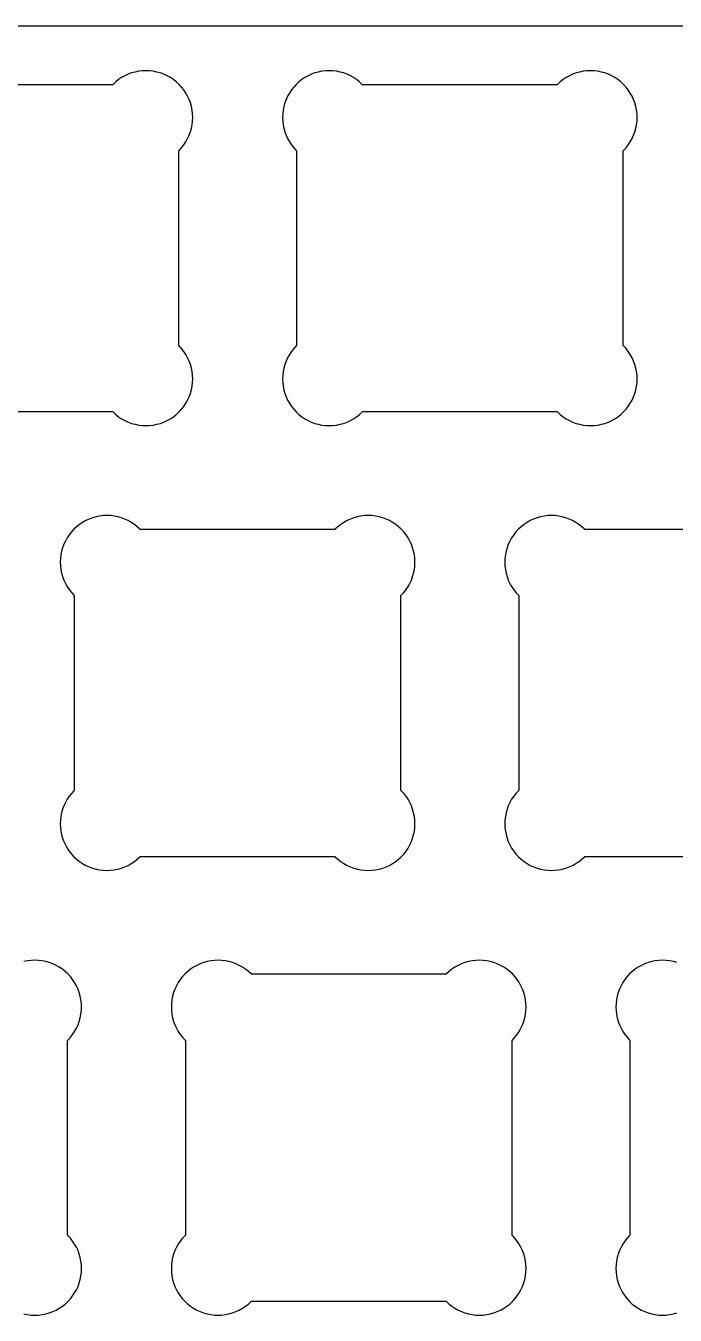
# Model space of a CAD drawing. Extents: x 0 to 286, y 0 to 95.
# Drawn here: x 105.3 to 133.1, y 40.1 to 95.3 of the extents above; entities that cross this region are included whole.
import ezdxf

# ---------------------------------------------------------------- set-up
doc = ezdxf.new("R2010")
doc.units = 0
doc.layers.get('0').update_dxf_attribs({"linetype": 'CONTINUOUS'})

msp = doc.modelspace()

# ---------------------------------------------------------------- linework, layer by layer
at = {"color": 0}
for p, q in [((0.09508, 95.3424), (285.845, 95.3424)), ((110.003, 93.3619), (109.85, 93.3207)), ((110.156, 93.3937), (110.003, 93.3619)), ((110.313, 93.4117), (110.156, 93.3937)), ((110.471, 93.4173), (110.313, 93.4117)), ((110.626, 93.4117), (110.471, 93.4173)), ((110.782, 93.3937), (110.626, 93.4117)), ((110.936, 93.3619), (110.782, 93.3937)), ((111.088, 93.3207), (110.936, 93.3619)), ((117.852, 93.3619), (117.701, 93.3207)), ((118.007, 93.3937), (117.852, 93.3619)), ((118.163, 93.4117), (118.007, 93.3937)), ((118.32, 93.4173), (118.163, 93.4117)), ((118.475, 93.4117), (118.32, 93.4173)), ((118.631, 93.3937), (118.475, 93.4117)), ((118.786, 93.3619), (118.631, 93.3937)), ((118.937, 93.3207), (118.786, 93.3619)), ((129.053, 93.3619), (128.9, 93.3207)), ((129.206, 93.3937), (129.053, 93.3619)), ((129.363, 93.4117), (129.206, 93.3937)), ((129.519, 93.4173), (129.363, 93.4117)), ((129.676, 93.4117), (129.519, 93.4173)), ((129.832, 93.3937), (129.676, 93.4117)), ((129.986, 93.3619), (129.832, 93.3937)), ((130.138, 93.3207), (129.986, 93.3619)), ((109.041, 92.8176), (100.697, 92.8176)), ((109.055, 92.8328), (109.041, 92.8176)), ((109.171, 92.939), (109.055, 92.8328)), ((109.294, 93.037), (109.171, 92.939)), ((109.425, 93.1238), (109.294, 93.037)), ((109.562, 93.2007), (109.425, 93.1238)), ((109.704, 93.2656), (109.562, 93.2007)), ((109.85, 93.3207), (109.704, 93.2656)), ((111.235, 93.2656), (111.088, 93.3207)), ((111.377, 93.2007), (111.235, 93.2656)), ((111.514, 93.1238), (111.377, 93.2007)), ((111.645, 93.037), (111.514, 93.1238)), ((111.767, 92.939), (111.645, 93.037)), ((111.884, 92.8328), (111.767, 92.939)), ((111.99, 92.7171), (111.884, 92.8328)), ((116.905, 92.8328), (116.798, 92.7171)), ((117.02, 92.939), (116.905, 92.8328)), ((117.144, 93.037), (117.02, 92.939)), ((117.275, 93.1238), (117.144, 93.037)), ((117.412, 93.2007), (117.275, 93.1238)), ((117.554, 93.2656), (117.412, 93.2007)), ((117.701, 93.3207), (117.554, 93.2656)), ((119.085, 93.2656), (118.937, 93.3207)), ((119.227, 93.2007), (119.085, 93.2656)), ((119.364, 93.1238), (119.227, 93.2007)), ((119.495, 93.037), (119.364, 93.1238)), ((119.618, 92.939), (119.495, 93.037)), ((119.733, 92.8328), (119.618, 92.939)), ((119.747, 92.8176), (119.733, 92.8328)), ((128.091, 92.8176), (119.747, 92.8176)), ((128.105, 92.8328), (128.091, 92.8176)), ((128.221, 92.939), (128.105, 92.8328)), ((128.344, 93.037), (128.221, 92.939)), ((128.475, 93.1238), (128.344, 93.037)), ((128.612, 93.2007), (128.475, 93.1238)), ((128.754, 93.2656), (128.612, 93.2007)), ((128.9, 93.3207), (128.754, 93.2656)), ((130.285, 93.2656), (130.138, 93.3207)), ((130.427, 93.2007), (130.285, 93.2656)), ((130.564, 93.1238), (130.427, 93.2007)), ((130.695, 93.037), (130.564, 93.1238)), ((130.817, 92.939), (130.695, 93.037)), ((130.934, 92.8328), (130.817, 92.939)), ((131.04, 92.7171), (130.934, 92.8328)), ((112.088, 92.5932), (111.99, 92.7171)), ((112.175, 92.4623), (112.088, 92.5932)), ((112.252, 92.3272), (112.175, 92.4623)), ((112.317, 92.184), (112.252, 92.3272)), ((116.537, 92.3272), (116.472, 92.184)), ((116.614, 92.4623), (116.537, 92.3272)), ((116.701, 92.5932), (116.614, 92.4623)), ((116.798, 92.7171), (116.701, 92.5932)), ((131.138, 92.5932), (131.04, 92.7171)), ((131.225, 92.4623), (131.138, 92.5932)), ((131.302, 92.3272), (131.225, 92.4623)), ((131.367, 92.184), (131.302, 92.3272)), ((112.372, 92.0365), (112.317, 92.184)), ((112.413, 91.8849), (112.372, 92.0365)), ((112.445, 91.7303), (112.413, 91.8849)), ((112.463, 91.5748), (112.445, 91.7303)), ((116.344, 91.7303), (116.326, 91.5748)), ((116.375, 91.8849), (116.344, 91.7303)), ((116.417, 92.0365), (116.375, 91.8849)), ((116.472, 92.184), (116.417, 92.0365)), ((131.422, 92.0365), (131.367, 92.184)), ((131.463, 91.8849), (131.422, 92.0365)), ((131.495, 91.7303), (131.463, 91.8849)), ((131.513, 91.5748), (131.495, 91.7303)), ((112.445, 91.1063), (112.463, 91.2619)), ((112.469, 91.4178), (112.463, 91.5748)), ((112.463, 91.2619), (112.469, 91.4178)), ((116.326, 91.5748), (116.32, 91.4178)), ((116.32, 91.4178), (116.326, 91.2619)), ((116.326, 91.2619), (116.344, 91.1063)), ((131.495, 91.1063), (131.513, 91.2619)), ((131.52, 91.4178), (131.513, 91.5748)), ((131.513, 91.2619), (131.52, 91.4178)), ((112.252, 90.5108), (112.317, 90.653)), ((112.317, 90.653), (112.372, 90.8004)), ((112.372, 90.8004), (112.413, 90.9518)), ((112.413, 90.9518), (112.445, 91.1063)), ((116.344, 91.1063), (116.375, 90.9518)), ((116.375, 90.9518), (116.417, 90.8004)), ((116.417, 90.8004), (116.472, 90.653)), ((116.472, 90.653), (116.537, 90.5108)), ((131.302, 90.5108), (131.367, 90.653)), ((131.367, 90.653), (131.422, 90.8004)), ((131.422, 90.8004), (131.463, 90.9518)), ((131.463, 90.9518), (131.495, 91.1063)), ((111.884, 90.0038), (111.99, 90.1196)), ((111.99, 90.1196), (112.088, 90.2423)), ((112.088, 90.2423), (112.175, 90.3732)), ((112.175, 90.3732), (112.252, 90.5108)), ((116.537, 90.5108), (116.614, 90.3732)), ((116.614, 90.3732), (116.701, 90.2423)), ((116.701, 90.2423), (116.798, 90.1196)), ((116.798, 90.1196), (116.905, 90.0038)), ((130.934, 90.0038), (131.04, 90.1196)), ((131.04, 90.1196), (131.138, 90.2423)), ((131.138, 90.2423), (131.225, 90.3732)), ((131.225, 90.3732), (131.302, 90.5108)), ((111.869, 89.9901), (111.884, 90.0038)), ((111.869, 81.6462), (111.869, 89.9901)), ((116.905, 90.0038), (116.918, 89.9901)), ((116.918, 89.9901), (116.918, 81.6462)), ((130.919, 89.9901), (130.934, 90.0038)), ((130.919, 81.6462), (130.919, 89.9901)), ((111.884, 81.6321), (111.869, 81.6462)), ((111.99, 81.5164), (111.884, 81.6321)), ((112.088, 81.394), (111.99, 81.5164)), ((112.175, 81.2631), (112.088, 81.394)), ((112.252, 81.1251), (112.175, 81.2631)), ((116.614, 81.2631), (116.537, 81.1251)), ((116.701, 81.394), (116.614, 81.2631)), ((116.798, 81.5164), (116.701, 81.394)), ((116.905, 81.6321), (116.798, 81.5164)), ((116.918, 81.6462), (116.905, 81.6321)), ((130.934, 81.6321), (130.919, 81.6462)), ((131.04, 81.5164), (130.934, 81.6321)), ((131.138, 81.394), (131.04, 81.5164)), ((131.225, 81.2631), (131.138, 81.394)), ((131.302, 81.1251), (131.225, 81.2631)), ((112.317, 80.9833), (112.252, 81.1251)), ((112.372, 80.8373), (112.317, 80.9833)), ((112.413, 80.6842), (112.372, 80.8373)), ((112.445, 80.5311), (112.413, 80.6842)), ((116.375, 80.6842), (116.344, 80.5311)), ((116.417, 80.8373), (116.375, 80.6842)), ((116.472, 80.9833), (116.417, 80.8373)), ((116.537, 81.1251), (116.472, 80.9833)), ((131.367, 80.9833), (131.302, 81.1251)), ((131.422, 80.8373), (131.367, 80.9833)), ((131.463, 80.6842), (131.422, 80.8373)), ((131.495, 80.5311), (131.463, 80.6842)), ((112.463, 80.3741), (112.445, 80.5311)), ((112.469, 80.2171), (112.463, 80.3741)), ((112.463, 80.0612), (112.469, 80.2171)), ((116.326, 80.3741), (116.32, 80.2171)), ((116.32, 80.2171), (116.326, 80.0612)), ((116.344, 80.5311), (116.326, 80.3741)), ((131.513, 80.3741), (131.495, 80.5311)), ((131.52, 80.2171), (131.513, 80.3741)), ((131.513, 80.0612), (131.52, 80.2171)), ((112.317, 79.4523), (112.372, 79.5997)), ((112.372, 79.5997), (112.413, 79.7511)), ((112.413, 79.7511), (112.445, 79.9056)), ((112.445, 79.9056), (112.463, 80.0612)), ((116.326, 80.0612), (116.344, 79.9056)), ((116.344, 79.9056), (116.375, 79.7511)), ((116.375, 79.7511), (116.417, 79.5997)), ((116.417, 79.5997), (116.472, 79.4523)), ((131.367, 79.4523), (131.422, 79.5997)), ((131.422, 79.5997), (131.463, 79.7511)), ((131.463, 79.7511), (131.495, 79.9056)), ((131.495, 79.9056), (131.513, 80.0612)), ((111.99, 78.9203), (112.088, 79.043)), ((112.088, 79.043), (112.175, 79.1739)), ((112.175, 79.1739), (112.252, 79.3101)), ((112.252, 79.3101), (112.317, 79.4523)), ((116.472, 79.4523), (116.537, 79.3101)), ((116.537, 79.3101), (116.614, 79.1739)), ((116.614, 79.1739), (116.701, 79.043)), ((116.701, 79.043), (116.798, 78.9203)), ((131.04, 78.9203), (131.138, 79.043)), ((131.138, 79.043), (131.225, 79.1739)), ((131.225, 79.1739), (131.302, 79.3101)), ((131.302, 79.3101), (131.367, 79.4523)), ((100.697, 78.8183), (109.041, 78.8183)), ((109.041, 78.8183), (109.055, 78.8031)), ((109.055, 78.8031), (109.171, 78.697)), ((109.171, 78.697), (109.294, 78.5992)), ((109.294, 78.5992), (109.425, 78.5125)), ((109.425, 78.5125), (109.562, 78.4352)), ((109.562, 78.4352), (109.704, 78.3703)), ((111.235, 78.3703), (111.377, 78.4352)), ((111.377, 78.4352), (111.514, 78.5125)), ((111.514, 78.5125), (111.645, 78.5992)), ((111.645, 78.5992), (111.767, 78.697)), ((111.767, 78.697), (111.884, 78.8031)), ((111.884, 78.8031), (111.99, 78.9203)), ((116.798, 78.9203), (116.905, 78.8031)), ((116.905, 78.8031), (117.02, 78.697)), ((117.02, 78.697), (117.144, 78.5992)), ((117.144, 78.5992), (117.275, 78.5125)), ((117.275, 78.5125), (117.412, 78.4352)), ((117.412, 78.4352), (117.554, 78.3703)), ((119.085, 78.3703), (119.227, 78.4352)), ((119.227, 78.4352), (119.364, 78.5125)), ((119.364, 78.5125), (119.495, 78.5992)), ((119.495, 78.5992), (119.618, 78.697)), ((119.618, 78.697), (119.733, 78.8031)), ((119.733, 78.8031), (119.747, 78.8183)), ((119.747, 78.8183), (128.091, 78.8183)), ((128.091, 78.8183), (128.105, 78.8031)), ((128.105, 78.8031), (128.221, 78.697)), ((128.221, 78.697), (128.344, 78.5992)), ((128.344, 78.5992), (128.475, 78.5125)), ((128.475, 78.5125), (128.612, 78.4352)), ((128.612, 78.4352), (128.754, 78.3703)), ((130.285, 78.3703), (130.427, 78.4352)), ((130.427, 78.4352), (130.564, 78.5125)), ((130.564, 78.5125), (130.695, 78.5992)), ((130.695, 78.5992), (130.817, 78.697)), ((130.817, 78.697), (130.934, 78.8031)), ((130.934, 78.8031), (131.04, 78.9203)), ((109.704, 78.3703), (109.85, 78.3153)), ((109.85, 78.3153), (110.003, 78.274)), ((110.003, 78.274), (110.156, 78.2422)), ((110.156, 78.2422), (110.313, 78.2242)), ((110.313, 78.2242), (110.471, 78.2175)), ((110.471, 78.2175), (110.626, 78.2242)), ((110.626, 78.2242), (110.782, 78.2422)), ((110.782, 78.2422), (110.936, 78.274)), ((110.936, 78.274), (111.088, 78.3153)), ((111.088, 78.3153), (111.235, 78.3703)), ((117.554, 78.3703), (117.701, 78.3153)), ((117.701, 78.3153), (117.852, 78.274)), ((117.852, 78.274), (118.007, 78.2422)), ((118.007, 78.2422), (118.163, 78.2242)), ((118.163, 78.2242), (118.32, 78.2175)), ((118.32, 78.2175), (118.475, 78.2242)), ((118.475, 78.2242), (118.631, 78.2422)), ((118.631, 78.2422), (118.786, 78.274)), ((118.786, 78.274), (118.937, 78.3153)), ((118.937, 78.3153), (119.085, 78.3703)), ((128.754, 78.3703), (128.9, 78.3153)), ((128.9, 78.3153), (129.053, 78.274)), ((129.053, 78.274), (129.206, 78.2422)), ((129.206, 78.2422), (129.363, 78.2242)), ((129.363, 78.2242), (129.519, 78.2175)), ((129.519, 78.2175), (129.676, 78.2242)), ((129.676, 78.2242), (129.832, 78.2422)), ((129.832, 78.2422), (129.986, 78.274)), ((129.986, 78.274), (130.138, 78.3153)), ((130.138, 78.3153), (130.285, 78.3703)), ((107.75, 74.0738), (107.619, 73.987)), ((107.887, 74.1507), (107.75, 74.0738)), ((108.029, 74.2156), (107.887, 74.1507)), ((108.176, 74.2707), (108.029, 74.2156)), ((108.327, 74.3119), (108.176, 74.2707)), ((108.482, 74.3437), (108.327, 74.3119)), ((108.638, 74.3617), (108.482, 74.3437)), ((108.795, 74.3673), (108.638, 74.3617)), ((108.95, 74.3617), (108.795, 74.3673)), ((109.106, 74.3437), (108.95, 74.3617)), ((109.261, 74.3119), (109.106, 74.3437)), ((109.412, 74.2707), (109.261, 74.3119)), ((109.56, 74.2156), (109.412, 74.2707)), ((109.702, 74.1507), (109.56, 74.2156)), ((109.839, 74.0738), (109.702, 74.1507)), ((109.97, 73.987), (109.839, 74.0738)), ((118.95, 74.0738), (118.819, 73.987)), ((119.087, 74.1507), (118.95, 74.0738)), ((119.229, 74.2156), (119.087, 74.1507)), ((119.375, 74.2707), (119.229, 74.2156)), ((119.528, 74.3119), (119.375, 74.2707)), ((119.681, 74.3437), (119.528, 74.3119)), ((119.838, 74.3617), (119.681, 74.3437)), ((119.994, 74.3673), (119.838, 74.3617)), ((120.151, 74.3617), (119.994, 74.3673)), ((120.307, 74.3437), (120.151, 74.3617)), ((120.461, 74.3119), (120.307, 74.3437)), ((120.613, 74.2707), (120.461, 74.3119)), ((120.76, 74.2156), (120.613, 74.2707)), ((120.902, 74.1507), (120.76, 74.2156)), ((121.039, 74.0738), (120.902, 74.1507)), ((121.17, 73.987), (121.039, 74.0738)), ((126.8, 74.0738), (126.669, 73.987)), ((126.937, 74.1507), (126.8, 74.0738)), ((127.079, 74.2156), (126.937, 74.1507)), ((127.226, 74.2707), (127.079, 74.2156)), ((127.377, 74.3119), (127.226, 74.2707)), ((127.532, 74.3437), (127.377, 74.3119)), ((127.688, 74.3617), (127.532, 74.3437)), ((127.845, 74.3673), (127.688, 74.3617)), ((128, 74.3617), (127.845, 74.3673)), ((128.156, 74.3437), (128, 74.3617)), ((128.311, 74.3119), (128.156, 74.3437)), ((128.462, 74.2707), (128.311, 74.3119)), ((128.61, 74.2156), (128.462, 74.2707)), ((128.752, 74.1507), (128.61, 74.2156)), ((128.889, 74.0738), (128.752, 74.1507)), ((129.02, 73.987), (128.889, 74.0738)), ((107.176, 73.5432), (107.089, 73.4124)), ((107.273, 73.6671), (107.176, 73.5432)), ((107.38, 73.7828), (107.273, 73.6671)), ((107.495, 73.889), (107.38, 73.7828)), ((107.619, 73.987), (107.495, 73.889)), ((110.093, 73.889), (109.97, 73.987)), ((110.208, 73.7828), (110.093, 73.889)), ((110.222, 73.7676), (110.208, 73.7828)), ((118.566, 73.7676), (110.222, 73.7676)), ((118.58, 73.7828), (118.566, 73.7676)), ((118.696, 73.889), (118.58, 73.7828)), ((118.819, 73.987), (118.696, 73.889)), ((121.292, 73.889), (121.17, 73.987)), ((121.409, 73.7828), (121.292, 73.889)), ((121.515, 73.6671), (121.409, 73.7828)), ((121.613, 73.5432), (121.515, 73.6671)), ((121.7, 73.4124), (121.613, 73.5432)), ((126.226, 73.5432), (126.139, 73.4124)), ((126.323, 73.6671), (126.226, 73.5432)), ((126.43, 73.7828), (126.323, 73.6671)), ((126.545, 73.889), (126.43, 73.7828)), ((126.669, 73.987), (126.545, 73.889)), ((129.143, 73.889), (129.02, 73.987)), ((129.258, 73.7828), (129.143, 73.889)), ((129.272, 73.7676), (129.258, 73.7828)), ((137.616, 73.7676), (129.272, 73.7676)), ((106.892, 72.9865), (106.85, 72.8349)), ((106.947, 73.134), (106.892, 72.9865)), ((107.012, 73.2758), (106.947, 73.134)), ((107.089, 73.4124), (107.012, 73.2758)), ((121.777, 73.2758), (121.7, 73.4124)), ((121.842, 73.134), (121.777, 73.2758)), ((121.897, 72.9865), (121.842, 73.134)), ((121.938, 72.8349), (121.897, 72.9865)), ((125.942, 72.9865), (125.9, 72.8349)), ((125.995, 73.134), (125.942, 72.9865)), ((126.062, 73.2758), (125.995, 73.134)), ((126.139, 73.4124), (126.062, 73.2758)), ((106.801, 72.5248), (106.795, 72.3678)), ((106.795, 72.3678), (106.801, 72.2119)), ((106.819, 72.6803), (106.801, 72.5248)), ((106.85, 72.8349), (106.819, 72.6803)), ((121.97, 72.6803), (121.938, 72.8349)), ((121.988, 72.5248), (121.97, 72.6803)), ((121.994, 72.3678), (121.988, 72.5248)), ((121.988, 72.2119), (121.994, 72.3678)), ((125.851, 72.5248), (125.844, 72.3678)), ((125.844, 72.3678), (125.851, 72.2119)), ((125.869, 72.6803), (125.851, 72.5248)), ((125.9, 72.8349), (125.869, 72.6803)), ((106.801, 72.2119), (106.819, 72.0563)), ((106.819, 72.0563), (106.85, 71.9018)), ((106.85, 71.9018), (106.892, 71.7504)), ((121.897, 71.7504), (121.938, 71.9018)), ((121.938, 71.9018), (121.97, 72.0563)), ((121.97, 72.0563), (121.988, 72.2119)), ((125.851, 72.2119), (125.869, 72.0563)), ((125.869, 72.0563), (125.9, 71.9018)), ((125.9, 71.9018), (125.942, 71.7504)), ((106.892, 71.7504), (106.947, 71.603)), ((106.947, 71.603), (107.012, 71.4608)), ((107.012, 71.4608), (107.089, 71.3232)), ((107.089, 71.3232), (107.176, 71.1923)), ((121.613, 71.1923), (121.7, 71.3232)), ((121.7, 71.3232), (121.777, 71.4608)), ((121.777, 71.4608), (121.842, 71.603)), ((121.842, 71.603), (121.897, 71.7504)), ((125.942, 71.7504), (125.995, 71.603)), ((125.995, 71.603), (126.062, 71.4608)), ((126.062, 71.4608), (126.139, 71.3232)), ((126.139, 71.3232), (126.226, 71.1923)), ((107.176, 71.1923), (107.273, 71.0696)), ((107.273, 71.0696), (107.38, 70.9538)), ((107.38, 70.9538), (107.395, 70.9401)), ((107.395, 70.9401), (107.395, 62.5962)), ((121.394, 70.9401), (121.409, 70.9538)), ((121.394, 62.5962), (121.394, 70.9401)), ((121.409, 70.9538), (121.515, 71.0696)), ((121.515, 71.0696), (121.613, 71.1923)), ((126.226, 71.1923), (126.323, 71.0696)), ((126.323, 71.0696), (126.43, 70.9538)), ((126.43, 70.9538), (126.445, 70.9401)), ((126.445, 70.9401), (126.445, 62.5962)), ((107.273, 62.4664), (107.176, 62.3439)), ((107.38, 62.5821), (107.273, 62.4664)), ((107.395, 62.5962), (107.38, 62.5821)), ((121.409, 62.5821), (121.394, 62.5962)), ((121.515, 62.4664), (121.409, 62.5821)), ((121.613, 62.3439), (121.515, 62.4664)), ((126.323, 62.4664), (126.226, 62.3439)), ((126.43, 62.5821), (126.323, 62.4664)), ((126.445, 62.5962), (126.43, 62.5821)), ((106.947, 61.9333), (106.892, 61.7873)), ((107.012, 62.0751), (106.947, 61.9333)), ((107.089, 62.2131), (107.012, 62.0751)), ((107.176, 62.3439), (107.089, 62.2131)), ((121.7, 62.2131), (121.613, 62.3439)), ((121.777, 62.0751), (121.7, 62.2131)), ((121.842, 61.9333), (121.777, 62.0751)), ((121.897, 61.7873), (121.842, 61.9333)), ((125.995, 61.9333), (125.942, 61.7873)), ((126.062, 62.0751), (125.995, 61.9333)), ((126.139, 62.2131), (126.062, 62.0751)), ((126.226, 62.3439), (126.139, 62.2131)), ((106.801, 61.3241), (106.795, 61.1671)), ((106.819, 61.4811), (106.801, 61.3241)), ((106.85, 61.6342), (106.819, 61.4811)), ((106.892, 61.7873), (106.85, 61.6342)), ((121.938, 61.6342), (121.897, 61.7873)), ((121.97, 61.4811), (121.938, 61.6342)), ((121.988, 61.3241), (121.97, 61.4811)), ((121.994, 61.1671), (121.988, 61.3241)), ((125.851, 61.3241), (125.844, 61.1671)), ((125.869, 61.4811), (125.851, 61.3241)), ((125.9, 61.6342), (125.869, 61.4811)), ((125.942, 61.7873), (125.9, 61.6342)), ((106.795, 61.1671), (106.801, 61.0112)), ((106.801, 61.0112), (106.819, 60.8556)), ((106.819, 60.8556), (106.85, 60.7011)), ((121.938, 60.7011), (121.97, 60.8556)), ((121.97, 60.8556), (121.988, 61.0112)), ((121.988, 61.0112), (121.994, 61.1671)), ((125.844, 61.1671), (125.851, 61.0112)), ((125.851, 61.0112), (125.869, 60.8556)), ((125.869, 60.8556), (125.9, 60.7011)), ((106.85, 60.7011), (106.892, 60.5497)), ((106.892, 60.5497), (106.947, 60.4023)), ((106.947, 60.4023), (107.012, 60.2601)), ((107.012, 60.2601), (107.089, 60.1239)), ((121.7, 60.1239), (121.777, 60.2601)), ((121.777, 60.2601), (121.842, 60.4023)), ((121.842, 60.4023), (121.897, 60.5497)), ((121.897, 60.5497), (121.938, 60.7011)), ((125.9, 60.7011), (125.942, 60.5497)), ((125.942, 60.5497), (125.995, 60.4023)), ((125.995, 60.4023), (126.062, 60.2601)), ((126.062, 60.2601), (126.139, 60.1239)), ((107.089, 60.1239), (107.176, 59.993)), ((107.176, 59.993), (107.273, 59.8703)), ((107.273, 59.8703), (107.38, 59.7531)), ((107.38, 59.7531), (107.495, 59.647)), ((107.495, 59.647), (107.619, 59.5492)), ((109.97, 59.5492), (110.093, 59.647)), ((110.093, 59.647), (110.208, 59.7531)), ((110.208, 59.7531), (110.222, 59.7683)), ((110.222, 59.7683), (118.566, 59.7683)), ((118.566, 59.7683), (118.58, 59.7531)), ((118.58, 59.7531), (118.696, 59.647)), ((118.696, 59.647), (118.819, 59.5492)), ((121.17, 59.5492), (121.292, 59.647)), ((121.292, 59.647), (121.409, 59.7531)), ((121.409, 59.7531), (121.515, 59.8703)), ((121.515, 59.8703), (121.613, 59.993)), ((121.613, 59.993), (121.7, 60.1239)), ((126.139, 60.1239), (126.226, 59.993)), ((126.226, 59.993), (126.323, 59.8703)), ((126.323, 59.8703), (126.43, 59.7531)), ((126.43, 59.7531), (126.545, 59.647)), ((126.545, 59.647), (126.669, 59.5492)), ((129.02, 59.5492), (129.143, 59.647)), ((129.143, 59.647), (129.258, 59.7531)), ((129.258, 59.7531), (129.272, 59.7683)), ((129.272, 59.7683), (137.616, 59.7683)), ((107.619, 59.5492), (107.75, 59.4625)), ((107.75, 59.4625), (107.887, 59.3852)), ((107.887, 59.3852), (108.029, 59.3203)), ((108.029, 59.3203), (108.176, 59.2653)), ((108.176, 59.2653), (108.327, 59.224)), ((108.327, 59.224), (108.482, 59.1922)), ((108.482, 59.1922), (108.638, 59.1742)), ((108.638, 59.1742), (108.795, 59.1675)), ((108.795, 59.1675), (108.95, 59.1742)), ((108.95, 59.1742), (109.106, 59.1922)), ((109.106, 59.1922), (109.261, 59.224)), ((109.261, 59.224), (109.412, 59.2653)), ((109.412, 59.2653), (109.56, 59.3203)), ((109.56, 59.3203), (109.702, 59.3852)), ((109.702, 59.3852), (109.839, 59.4625)), ((109.839, 59.4625), (109.97, 59.5492)), ((118.819, 59.5492), (118.95, 59.4625)), ((118.95, 59.4625), (119.087, 59.3852)), ((119.087, 59.3852), (119.229, 59.3203)), ((119.229, 59.3203), (119.375, 59.2653)), ((119.375, 59.2653), (119.528, 59.224)), ((119.528, 59.224), (119.681, 59.1922)), ((119.681, 59.1922), (119.838, 59.1742)), ((119.838, 59.1742), (119.994, 59.1675)), ((119.994, 59.1675), (120.151, 59.1742)), ((120.151, 59.1742), (120.307, 59.1922)), ((120.307, 59.1922), (120.461, 59.224)), ((120.461, 59.224), (120.613, 59.2653)), ((120.613, 59.2653), (120.76, 59.3203)), ((120.76, 59.3203), (120.902, 59.3852)), ((120.902, 59.3852), (121.039, 59.4625)), ((121.039, 59.4625), (121.17, 59.5492)), ((126.669, 59.5492), (126.8, 59.4625)), ((126.8, 59.4625), (126.937, 59.3852)), ((126.937, 59.3852), (127.079, 59.3203)), ((127.079, 59.3203), (127.226, 59.2653)), ((127.226, 59.2653), (127.377, 59.224)), ((127.377, 59.224), (127.532, 59.1922)), ((127.532, 59.1922), (127.688, 59.1742)), ((127.688, 59.1742), (127.845, 59.1675)), ((127.845, 59.1675), (128, 59.1742)), ((128, 59.1742), (128.156, 59.1922)), ((128.156, 59.1922), (128.311, 59.224)), ((128.311, 59.224), (128.462, 59.2653)), ((128.462, 59.2653), (128.61, 59.3203)), ((128.61, 59.3203), (128.752, 59.3852)), ((128.752, 59.3852), (128.889, 59.4625)), ((128.889, 59.4625), (129.02, 59.5492)), ((105.394, 55.2937), (105.239, 55.2619)), ((105.549, 55.3117), (105.394, 55.2937)), ((105.707, 55.3173), (105.549, 55.3117)), ((105.864, 55.3117), (105.707, 55.3173)), ((106.019, 55.2937), (105.864, 55.3117)), ((106.174, 55.2619), (106.019, 55.2937)), ((106.325, 55.2207), (106.174, 55.2619)), ((113.09, 55.2619), (112.939, 55.2207)), ((113.244, 55.2937), (113.09, 55.2619)), ((113.4, 55.3117), (113.244, 55.2937)), ((113.557, 55.3173), (113.4, 55.3117)), ((113.714, 55.3117), (113.557, 55.3173)), ((113.87, 55.2937), (113.714, 55.3117)), ((114.024, 55.2619), (113.87, 55.2937)), ((114.175, 55.2207), (114.024, 55.2619)), ((124.289, 55.2619), (124.139, 55.2207)), ((124.442, 55.2937), (124.289, 55.2619)), ((124.599, 55.3117), (124.442, 55.2937)), ((124.757, 55.3173), (124.599, 55.3117)), ((124.912, 55.3117), (124.757, 55.3173)), ((125.069, 55.2937), (124.912, 55.3117)), ((125.222, 55.2619), (125.069, 55.2937)), ((125.375, 55.2207), (125.222, 55.2619)), ((132.14, 55.2619), (131.989, 55.2207)), ((132.294, 55.2937), (132.14, 55.2619)), ((132.45, 55.3117), (132.294, 55.2937)), ((132.607, 55.3173), (132.45, 55.3117)), ((132.764, 55.3117), (132.607, 55.3173)), ((132.92, 55.2937), (132.764, 55.3117)), ((133.074, 55.2619), (132.92, 55.2937)), ((133.225, 55.2207), (133.074, 55.2619)), ((106.472, 55.1656), (106.325, 55.2207)), ((106.615, 55.1007), (106.472, 55.1656)), ((106.751, 55.0238), (106.615, 55.1007)), ((106.884, 54.937), (106.751, 55.0238)), ((107.006, 54.839), (106.884, 54.937)), ((107.12, 54.7328), (107.006, 54.839)), ((107.228, 54.6171), (107.12, 54.7328)), ((112.143, 54.7328), (112.036, 54.6171)), ((112.258, 54.839), (112.143, 54.7328)), ((112.381, 54.937), (112.258, 54.839)), ((112.511, 55.0238), (112.381, 54.937)), ((112.649, 55.1007), (112.511, 55.0238)), ((112.793, 55.1656), (112.649, 55.1007)), ((112.939, 55.2207), (112.793, 55.1656)), ((114.322, 55.1656), (114.175, 55.2207)), ((114.465, 55.1007), (114.322, 55.1656)), ((114.602, 55.0238), (114.465, 55.1007)), ((114.733, 54.937), (114.602, 55.0238)), ((114.855, 54.839), (114.733, 54.937)), ((114.971, 54.7328), (114.855, 54.839)), ((114.985, 54.7176), (114.971, 54.7328)), ((123.329, 54.7176), (114.985, 54.7176)), ((123.341, 54.7328), (123.329, 54.7176)), ((123.457, 54.839), (123.341, 54.7328)), ((123.58, 54.937), (123.457, 54.839)), ((123.711, 55.0238), (123.58, 54.937)), ((123.848, 55.1007), (123.711, 55.0238)), ((123.99, 55.1656), (123.848, 55.1007)), ((124.139, 55.2207), (123.99, 55.1656)), ((125.522, 55.1656), (125.375, 55.2207)), ((125.665, 55.1007), (125.522, 55.1656)), ((125.801, 55.0238), (125.665, 55.1007)), ((125.934, 54.937), (125.801, 55.0238)), ((126.056, 54.839), (125.934, 54.937)), ((126.17, 54.7328), (126.056, 54.839)), ((126.278, 54.6171), (126.17, 54.7328)), ((131.193, 54.7328), (131.086, 54.6171)), ((131.308, 54.839), (131.193, 54.7328)), ((131.431, 54.937), (131.308, 54.839)), ((131.561, 55.0238), (131.431, 54.937)), ((131.699, 55.1007), (131.561, 55.0238)), ((131.843, 55.1656), (131.699, 55.1007)), ((131.989, 55.2207), (131.843, 55.1656)), ((107.325, 54.4932), (107.228, 54.6171)), ((107.411, 54.3624), (107.325, 54.4932)), ((107.488, 54.2258), (107.411, 54.3624)), ((107.555, 54.084), (107.488, 54.2258)), ((111.776, 54.2258), (111.709, 54.084)), ((111.851, 54.3624), (111.776, 54.2258)), ((111.94, 54.4932), (111.851, 54.3624)), ((112.036, 54.6171), (111.94, 54.4932)), ((126.375, 54.4932), (126.278, 54.6171)), ((126.461, 54.3624), (126.375, 54.4932)), ((126.538, 54.2258), (126.461, 54.3624)), ((126.605, 54.084), (126.538, 54.2258)), ((130.826, 54.2258), (130.759, 54.084)), ((130.901, 54.3624), (130.826, 54.2258)), ((130.99, 54.4932), (130.901, 54.3624)), ((131.086, 54.6171), (130.99, 54.4932)), ((107.608, 53.9365), (107.555, 54.084)), ((107.652, 53.7849), (107.608, 53.9365)), ((107.681, 53.6303), (107.652, 53.7849)), ((107.701, 53.4748), (107.681, 53.6303)), ((111.581, 53.6303), (111.563, 53.4748)), ((111.611, 53.7849), (111.581, 53.6303)), ((111.654, 53.9365), (111.611, 53.7849)), ((111.709, 54.084), (111.654, 53.9365)), ((126.658, 53.9365), (126.605, 54.084)), ((126.702, 53.7849), (126.658, 53.9365)), ((126.731, 53.6303), (126.702, 53.7849)), ((126.751, 53.4748), (126.731, 53.6303)), ((130.631, 53.6303), (130.613, 53.4748)), ((130.661, 53.7849), (130.631, 53.6303)), ((130.704, 53.9365), (130.661, 53.7849)), ((130.759, 54.084), (130.704, 53.9365)), ((107.681, 53.0063), (107.701, 53.1619)), ((107.706, 53.3178), (107.701, 53.4748)), ((107.701, 53.1619), (107.706, 53.3178)), ((111.563, 53.4748), (111.556, 53.3178)), ((111.556, 53.3178), (111.563, 53.1619)), ((111.563, 53.1619), (111.581, 53.0063)), ((126.731, 53.0063), (126.751, 53.1619)), ((126.756, 53.3178), (126.751, 53.4748)), ((126.751, 53.1619), (126.756, 53.3178)), ((130.613, 53.4748), (130.606, 53.3178)), ((130.606, 53.3178), (130.613, 53.1619)), ((130.613, 53.1619), (130.631, 53.0063)), ((107.488, 52.4108), (107.555, 52.553)), ((107.555, 52.553), (107.608, 52.7004)), ((107.608, 52.7004), (107.652, 52.8518)), ((107.652, 52.8518), (107.681, 53.0063)), ((111.581, 53.0063), (111.611, 52.8518)), ((111.611, 52.8518), (111.654, 52.7004)), ((111.654, 52.7004), (111.709, 52.553)), ((111.709, 52.553), (111.776, 52.4108)), ((126.538, 52.4108), (126.605, 52.553)), ((126.605, 52.553), (126.658, 52.7004)), ((126.658, 52.7004), (126.702, 52.8518)), ((126.702, 52.8518), (126.731, 53.0063)), ((130.631, 53.0063), (130.661, 52.8518)), ((130.661, 52.8518), (130.704, 52.7004)), ((130.704, 52.7004), (130.759, 52.553)), ((130.759, 52.553), (130.826, 52.4108)), ((107.12, 51.9038), (107.228, 52.0196)), ((107.228, 52.0196), (107.325, 52.1423)), ((107.325, 52.1423), (107.411, 52.2732)), ((107.411, 52.2732), (107.488, 52.4108)), ((111.776, 52.4108), (111.851, 52.2732)), ((111.851, 52.2732), (111.94, 52.1423)), ((111.94, 52.1423), (112.036, 52.0196)), ((112.036, 52.0196), (112.143, 51.9038)), ((126.17, 51.9038), (126.278, 52.0196)), ((126.278, 52.0196), (126.375, 52.1423)), ((126.375, 52.1423), (126.461, 52.2732)), ((126.461, 52.2732), (126.538, 52.4108)), ((130.826, 52.4108), (130.901, 52.2732)), ((130.901, 52.2732), (130.99, 52.1423)), ((130.99, 52.1423), (131.086, 52.0196)), ((131.086, 52.0196), (131.193, 51.9038)), ((107.107, 51.8901), (107.12, 51.9038)), ((107.107, 43.5462), (107.107, 51.8901)), ((112.143, 51.9038), (112.157, 51.8901)), ((112.157, 51.8901), (112.157, 43.5462)), ((126.157, 51.8901), (126.17, 51.9038)), ((126.157, 43.5462), (126.157, 51.8901)), ((131.193, 51.9038), (131.207, 51.8901)), ((131.207, 51.8901), (131.207, 43.5462)), ((107.12, 43.5321), (107.107, 43.5462)), ((107.228, 43.4164), (107.12, 43.5321)), ((107.325, 43.2939), (107.228, 43.4164)), ((107.411, 43.1631), (107.325, 43.2939)), ((107.488, 43.0251), (107.411, 43.1631)), ((111.851, 43.1631), (111.776, 43.0251)), ((111.94, 43.2939), (111.851, 43.1631)), ((112.036, 43.4164), (111.94, 43.2939)), ((112.143, 43.5321), (112.036, 43.4164)), ((112.157, 43.5462), (112.143, 43.5321)), ((126.17, 43.5321), (126.157, 43.5462)), ((126.278, 43.4164), (126.17, 43.5321)), ((126.375, 43.2939), (126.278, 43.4164)), ((126.461, 43.1631), (126.375, 43.2939)), ((126.538, 43.0251), (126.461, 43.1631)), ((130.901, 43.1631), (130.826, 43.0251)), ((130.99, 43.2939), (130.901, 43.1631)), ((131.086, 43.4164), (130.99, 43.2939)), ((131.193, 43.5321), (131.086, 43.4164)), ((131.207, 43.5462), (131.193, 43.5321)), ((107.555, 42.8833), (107.488, 43.0251)), ((107.608, 42.7373), (107.555, 42.8833)), ((107.652, 42.5842), (107.608, 42.7373)), ((107.681, 42.4311), (107.652, 42.5842)), ((111.611, 42.5842), (111.581, 42.4311)), ((111.654, 42.7373), (111.611, 42.5842)), ((111.709, 42.8833), (111.654, 42.7373)), ((111.776, 43.0251), (111.709, 42.8833)), ((126.605, 42.8833), (126.538, 43.0251)), ((126.658, 42.7373), (126.605, 42.8833)), ((126.702, 42.5842), (126.658, 42.7373)), ((126.731, 42.4311), (126.702, 42.5842)), ((130.661, 42.5842), (130.631, 42.4311)), ((130.704, 42.7373), (130.661, 42.5842)), ((130.759, 42.8833), (130.704, 42.7373)), ((130.826, 43.0251), (130.759, 42.8833)), ((107.701, 42.2741), (107.681, 42.4311)), ((107.706, 42.1171), (107.701, 42.2741)), ((107.701, 41.9612), (107.706, 42.1171)), ((111.563, 42.2741), (111.556, 42.1171)), ((111.556, 42.1171), (111.563, 41.9612)), ((111.581, 42.4311), (111.563, 42.2741)), ((126.751, 42.2741), (126.731, 42.4311)), ((126.756, 42.1171), (126.751, 42.2741)), ((126.751, 41.9612), (126.756, 42.1171)), ((130.613, 42.2741), (130.606, 42.1171)), ((130.606, 42.1171), (130.613, 41.9612)), ((130.631, 42.4311), (130.613, 42.2741)), ((107.555, 41.3523), (107.608, 41.4997)), ((107.608, 41.4997), (107.652, 41.6511)), ((107.652, 41.6511), (107.681, 41.8056)), ((107.681, 41.8056), (107.701, 41.9612)), ((111.563, 41.9612), (111.581, 41.8056)), ((111.581, 41.8056), (111.611, 41.6511)), ((111.611, 41.6511), (111.654, 41.4997)), ((111.654, 41.4997), (111.709, 41.3523)), ((126.605, 41.3523), (126.658, 41.4997)), ((126.658, 41.4997), (126.702, 41.6511)), ((126.702, 41.6511), (126.731, 41.8056)), ((126.731, 41.8056), (126.751, 41.9612)), ((130.613, 41.9612), (130.631, 41.8056)), ((130.631, 41.8056), (130.661, 41.6511)), ((130.661, 41.6511), (130.704, 41.4997)), ((130.704, 41.4997), (130.759, 41.3523)), ((107.228, 40.8203), (107.325, 40.943)), ((107.325, 40.943), (107.411, 41.0739)), ((107.411, 41.0739), (107.488, 41.2101)), ((107.488, 41.2101), (107.555, 41.3523)), ((111.709, 41.3523), (111.776, 41.2101)), ((111.776, 41.2101), (111.851, 41.0739)), ((111.851, 41.0739), (111.94, 40.943)), ((111.94, 40.943), (112.036, 40.8203)), ((126.278, 40.8203), (126.375, 40.943)), ((126.375, 40.943), (126.461, 41.0739)), ((126.461, 41.0739), (126.538, 41.2101)), ((126.538, 41.2101), (126.605, 41.3523)), ((130.759, 41.3523), (130.826, 41.2101)), ((130.826, 41.2101), (130.901, 41.0739)), ((130.901, 41.0739), (130.99, 40.943)), ((130.99, 40.943), (131.086, 40.8203)), ((106.472, 40.2703), (106.615, 40.3352)), ((106.615, 40.3352), (106.751, 40.4125)), ((106.751, 40.4125), (106.884, 40.4992)), ((106.884, 40.4992), (107.006, 40.597)), ((107.006, 40.597), (107.12, 40.7031)), ((107.12, 40.7031), (107.228, 40.8203)), ((112.036, 40.8203), (112.143, 40.7031)), ((112.143, 40.7031), (112.258, 40.597)), ((112.258, 40.597), (112.381, 40.4992)), ((112.381, 40.4992), (112.511, 40.4125)), ((112.511, 40.4125), (112.649, 40.3352)), ((112.649, 40.3352), (112.793, 40.2703)), ((114.322, 40.2703), (114.465, 40.3352)), ((114.465, 40.3352), (114.602, 40.4125)), ((114.602, 40.4125), (114.733, 40.4992)), ((114.733, 40.4992), (114.855, 40.597)), ((114.855, 40.597), (114.971, 40.7031)), ((114.971, 40.7031), (114.984, 40.7183)), ((114.984, 40.7183), (123.33, 40.7183)), ((123.33, 40.7183), (123.341, 40.7031)), ((123.341, 40.7031), (123.457, 40.597)), ((123.457, 40.597), (123.58, 40.4992)), ((123.58, 40.4992), (123.711, 40.4125)), ((123.711, 40.4125), (123.848, 40.3352)), ((123.848, 40.3352), (123.99, 40.2703)), ((125.522, 40.2703), (125.665, 40.3352)), ((125.665, 40.3352), (125.801, 40.4125)), ((125.801, 40.4125), (125.934, 40.4992)), ((125.934, 40.4992), (126.056, 40.597)), ((126.056, 40.597), (126.17, 40.7031)), ((126.17, 40.7031), (126.278, 40.8203)), ((131.086, 40.8203), (131.193, 40.7031)), ((131.193, 40.7031), (131.308, 40.597)), ((131.308, 40.597), (131.431, 40.4992)), ((131.431, 40.4992), (131.561, 40.4125)), ((131.561, 40.4125), (131.699, 40.3352)), ((131.699, 40.3352), (131.843, 40.2703)), ((105.239, 40.174), (105.394, 40.1422)), ((105.394, 40.1422), (105.549, 40.1242)), ((105.549, 40.1242), (105.707, 40.1175)), ((105.707, 40.1175), (105.864, 40.1242)), ((105.864, 40.1242), (106.019, 40.1422)), ((106.019, 40.1422), (106.174, 40.174)), ((106.174, 40.174), (106.325, 40.2153)), ((106.325, 40.2153), (106.472, 40.2703)), ((112.793, 40.2703), (112.939, 40.2153)), ((112.939, 40.2153), (113.09, 40.174)), ((113.09, 40.174), (113.244, 40.1422)), ((113.244, 40.1422), (113.4, 40.1242)), ((113.4, 40.1242), (113.557, 40.1175)), ((113.557, 40.1175), (113.714, 40.1242)), ((113.714, 40.1242), (113.87, 40.1422)), ((113.87, 40.1422), (114.024, 40.174)), ((114.024, 40.174), (114.175, 40.2153)), ((114.175, 40.2153), (114.322, 40.2703)), ((123.99, 40.2703), (124.139, 40.2153)), ((124.139, 40.2153), (124.289, 40.174)), ((124.289, 40.174), (124.442, 40.1422)), ((124.442, 40.1422), (124.599, 40.1242)), ((124.599, 40.1242), (124.757, 40.1175)), ((124.757, 40.1175), (124.912, 40.1242)), ((124.912, 40.1242), (125.069, 40.1422)), ((125.069, 40.1422), (125.222, 40.174)), ((125.222, 40.174), (125.375, 40.2153)), ((125.375, 40.2153), (125.522, 40.2703)), ((131.843, 40.2703), (131.989, 40.2153)), ((131.989, 40.2153), (132.14, 40.174)), ((132.14, 40.174), (132.294, 40.1422)), ((132.294, 40.1422), (132.45, 40.1242)), ((132.45, 40.1242), (132.607, 40.1175)), ((132.607, 40.1175), (132.764, 40.1242)), ((132.764, 40.1242), (132.92, 40.1422)), ((132.92, 40.1422), (133.074, 40.174)), ((133.074, 40.174), (133.225, 40.2153))]:
    msp.add_line(p, q, dxfattribs=at)

doc.saveas('drawing.dxf')
